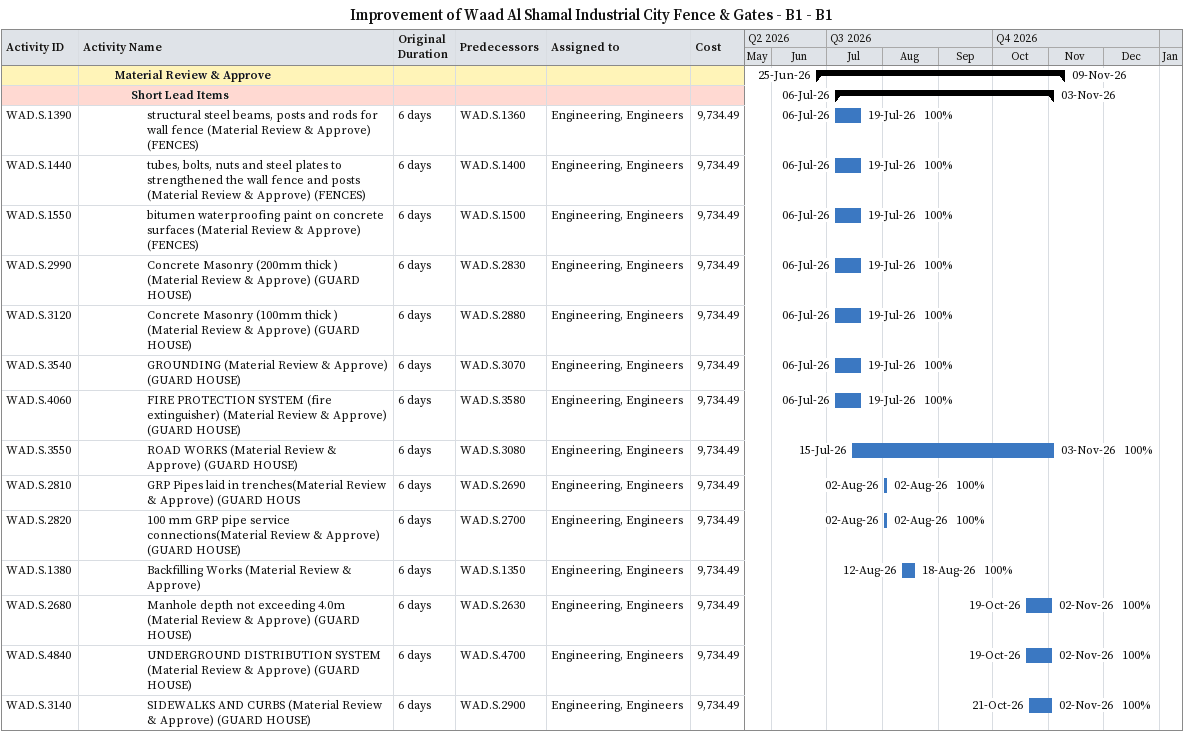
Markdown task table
Improvement of Waad Al Shamal Industrial City Fence & Gates - B1 - B1

| ID | Level | Task | Original duration | Start | Finish | Predecessors | Resources | % complete | Cost |
|---|---|---|---|---|---|---|---|---|---|
|  | 3 | **Material Review & Approve** |  | 2026-06-25 | 2026-11-09 |  |  |  |  |
|  | 4 | **Short Lead Items** |  | 2026-07-06 | 2026-11-03 |  |  |  |  |
| WAD.S.1390 | 5 | structural steel beams, posts and rods for wall fence (Material Review & Approve) (FENCES) | 6d | 2026-07-06 | 2026-07-19 | WAD.S.1360 | Engineering, Engineers | 100 | 9734.49 |
| WAD.S.1440 | 5 | tubes, bolts, nuts and steel plates to strengthened the wall fence and posts (Material Review & Approve) (FENCES) | 6d | 2026-07-06 | 2026-07-19 | WAD.S.1400 | Engineering, Engineers | 100 | 9734.49 |
| WAD.S.1550 | 5 | bitumen waterproofing paint on concrete surfaces (Material Review & Approve) (FENCES) | 6d | 2026-07-06 | 2026-07-19 | WAD.S.1500 | Engineering, Engineers | 100 | 9734.49 |
| WAD.S.2990 | 5 | Concrete Masonry (200mm thick ) (Material Review & Approve) (GUARD HOUSE) | 6d | 2026-07-06 | 2026-07-19 | WAD.S.2830 | Engineering, Engineers | 100 | 9734.49 |
| WAD.S.3120 | 5 | Concrete Masonry (100mm thick ) (Material Review & Approve) (GUARD HOUSE) | 6d | 2026-07-06 | 2026-07-19 | WAD.S.2880 | Engineering, Engineers | 100 | 9734.49 |
| WAD.S.3540 | 5 | GROUNDING (Material Review & Approve) (GUARD HOUSE) | 6d | 2026-07-06 | 2026-07-19 | WAD.S.3070 | Engineering, Engineers | 100 | 9734.49 |
| WAD.S.4060 | 5 | FIRE PROTECTION SYSTEM (fire extinguisher) (Material Review & Approve) (GUARD HOUSE) | 6d | 2026-07-06 | 2026-07-19 | WAD.S.3580 | Engineering, Engineers | 100 | 9734.49 |
| WAD.S.3550 | 5 | ROAD WORKS (Material Review & Approve) (GUARD HOUSE) | 6d | 2026-07-15 | 2026-11-03 | WAD.S.3080 | Engineering, Engineers | 100 | 9734.49 |
| WAD.S.2810 | 5 | GRP Pipes laid in trenches(Material Review & Approve) (GUARD HOUS | 6d | 2026-08-02 | 2026-08-02 | WAD.S.2690 | Engineering, Engineers | 100 | 9734.49 |
| WAD.S.2820 | 5 | 100 mm GRP pipe service connections(Material Review & Approve) (GUARD HOUSE) | 6d | 2026-08-02 | 2026-08-02 | WAD.S.2700 | Engineering, Engineers | 100 | 9734.49 |
| WAD.S.1380 | 5 | Backfilling Works (Material Review & Approve) | 6d | 2026-08-12 | 2026-08-18 | WAD.S.1350 | Engineering, Engineers | 100 | 9734.49 |
| WAD.S.2680 | 5 | Manhole depth not exceeding 4.0m (Material Review & Approve) (GUARD HOUSE) | 6d | 2026-10-19 | 2026-11-02 | WAD.S.2630 | Engineering, Engineers | 100 | 9734.49 |
| WAD.S.4840 | 5 | UNDERGROUND DISTRIBUTION SYSTEM (Material Review & Approve) (GUARD HOUSE) | 6d | 2026-10-19 | 2026-11-02 | WAD.S.4700 | Engineering, Engineers | 100 | 9734.49 |
| WAD.S.3140 | 5 | SIDEWALKS AND CURBS (Material Review & Approve) (GUARD HOUSE) | 6d | 2026-10-21 | 2026-11-02 | WAD.S.2900 | Engineering, Engineers | 100 | 9734.49 |
